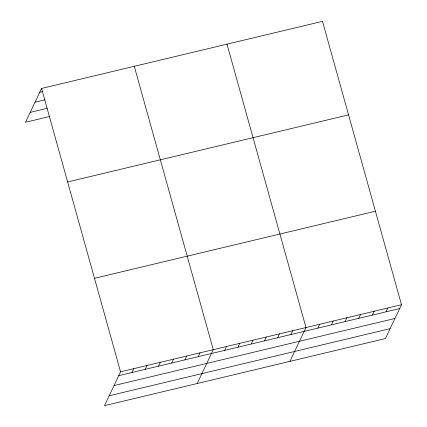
<?xml version="1.0" encoding="UTF-8"?>
<svg xmlns="http://www.w3.org/2000/svg" width="427" height="427" viewBox="0 0 427 427"><rect width="100%" height="100%" fill="white"/><g stroke="black" fill="none" stroke-linecap="round" stroke-linejoin="round"><path stroke-width="0.64" d="M41.568 88.442L120.558 371.826L104.498 405.65L385.432 338.558L401.492 304.734L322.502 21.35L41.568 88.442L25.508 122.266L49.473 116.544M131.98 372.504L133.806 368.661M145.223 369.339L147.048 365.501M158.47 366.179L160.29 362.336M171.713 363.014L173.538 359.176M184.955 359.849L186.78 356.011M198.203 356.689L200.023 352.851M197.205 383.51L213.265 349.686L134.275 66.302M224.687 350.364L226.513 346.521M237.935 347.199L239.755 343.361M251.177 344.034L252.997 340.196M264.42 340.874L266.245 337.036M277.662 337.709L279.488 333.871M290.91 334.549L292.73 330.706M289.912 361.37L305.978 327.546L226.983 44.162M317.795 328.128L319.62 324.285M331.443 324.867L333.263 321.029M345.085 321.611L346.911 317.768M358.733 318.35L360.553 314.512M372.376 315.089L374.201 311.251M386.024 311.833L387.844 307.995M39.748 92.28L42.897 91.527M35.046 102.176L45.139 99.769M30.205 112.37L47.237 108.303M67.637 181.961L348.565 114.868M94.495 278.308L375.424 211.216M120.558 371.826L401.492 304.734M118.738 375.664L399.667 308.572M114.041 385.56L394.97 318.467M109.2 395.754L390.129 328.662"/></g></svg>
